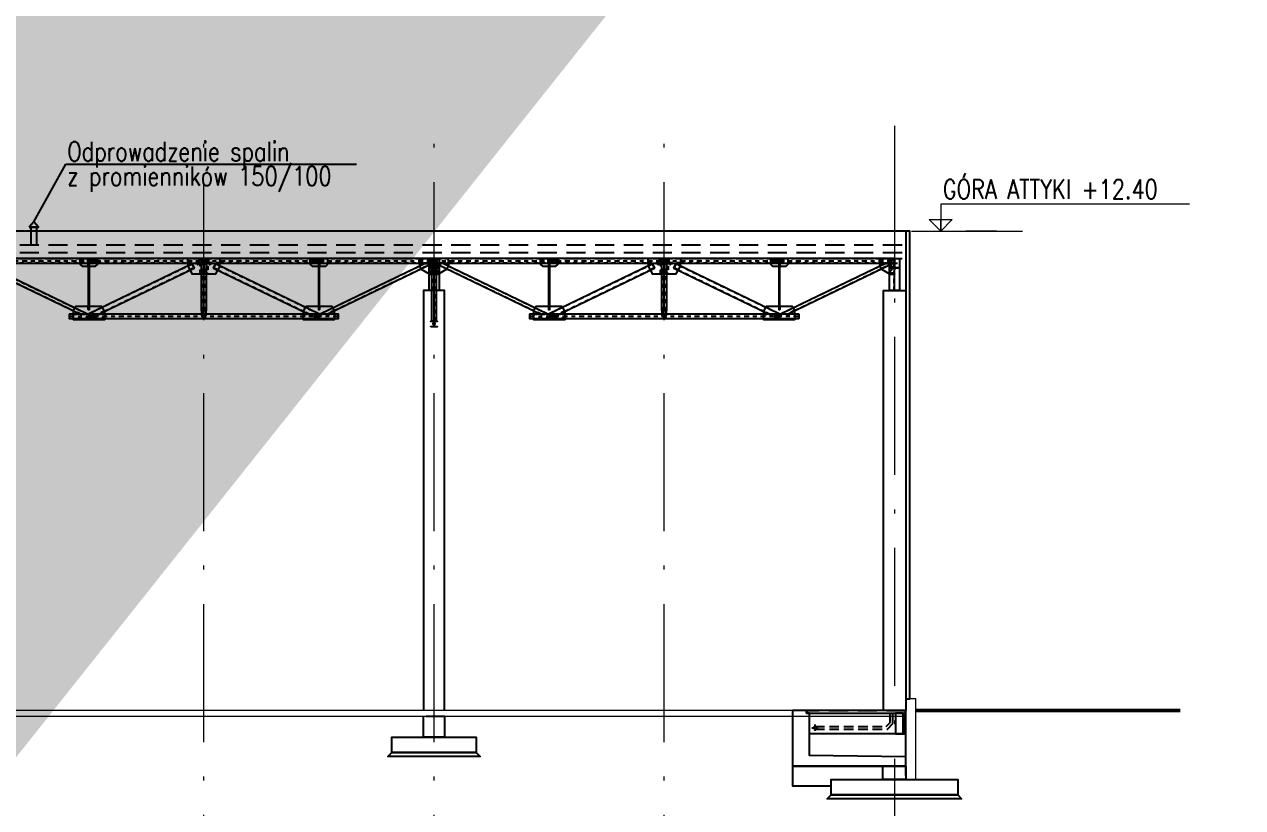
# Model space of a CAD drawing. Extents: x 6529560 to 6558080, y 5579316 to 5588131.
# Drawn here: x 6543807.69 to 6543839.44, y 5579519.78 to 5579540.21 of the extents above; entities that cross this region are included whole.
import ezdxf

# ---------------------------------------------------------------- set-up
doc = ezdxf.new("R2010")
doc.units = 0
doc.header["$MEASUREMENT"] = 0
for name, pattern in [('ACAD_ISO03W100', [30, 12, -18]), ('ACAD_ISO10W100', [18, 12, -3, 0, -3]), ('CENTER2', [1.125, 0.75, -0.125, 0.125, -0.125]), ('DASHDOT', [20, 13, -3.4, 0.2, -3.4]), ('DASHED', [0.75, 0.5, -0.25]), ('GR_SOLID', [0]), ('HIDDEN', [0.375, 0.25, -0.125])]:
    doc.linetypes.add(name, pattern=pattern)
doc.layers.get('0').update_dxf_attribs({"color": 2, "linetype": 'CONTINUOUS', "lineweight": 5})
for name, color, linetype in [('00StaKon-L', 7, 'CONTINUOUS'), ('11_Dowolne_wymiarowanie', 7, 'CONTINUOUS'), ('3_Części', 7, 'CONTINUOUS'), ('5_Śruby', 7, 'CONTINUOUS'), ('ACHSRASTER', 10, 'CONTINUOUS'), ('HW Podwaliny - elewacyjna', 2, 'CONTINUOUS'), ('Kon', 3, 'CONTINUOUS'), ('KONS_KW_010T', 2, 'CONTINUOUS'), ('KONS_KW_030D', 1, 'CONTINUOUS'), ('KONS_KW_100L', 1, 'DASHED'), ('KONS_KW_301L', 1, 'CONTINUOUS'), ('Os1', 6, 'CONTINUOUS'), ('P', 9, 'HIDDEN'), ('T', 9, 'CONTINUOUS'), ('Zb', 2, 'CONTINUOUS')]:
    doc.layers.add(name, color=color, linetype=linetype)
for name, color, linetype, lineweight in [('arch_osie', 181, 'CONTINUOUS', 5), ('BODENPLATTE_N6', 3, 'GR_SOLID', 18), ('BP__AKCESORIA', 9, 'CONTINUOUS', 18), ('BP__HATCH', 9, 'CONTINUOUS', 18), ('BP__OSIE-L', 1, 'CENTER2', 25), ('BP_CIENKO', 9, 'CONTINUOUS', 18), ('STRICHART_0_N4', 4, 'GR_SOLID', 50), ('W_BETON_N6', 94, 'GR_SOLID', 18)]:
    doc.layers.add(name, color=color, linetype=linetype, lineweight=lineweight)
doc.styles.add('ROMAN', font='romans.shx', dxfattribs={"width": 0.8})
doc.styles.add('ROMANS', font='romans.shx', dxfattribs={"width": 0.8})
doc.dimstyles.new('D-GB-50', dxfattribs={"dimscale": 50, "dimtxt": 2.5, "dimasz": 2.5, "dimexe": 1, "dimexo": 2, "dimtad": 1, "dimdec": 0, "dimtxsty": 'ROMANS', "dimblk": 'OBLIQUE', "dimcen": 2.5, "dimdle": 1, "dimclrd": 256, "dimclre": 256, "dimclrt": 2, "dimadec": 0, "dimazin": 0, "dimtfac": 1, "dimtdec": 0, "dimtix": 1, "dimtmove": 2, "dimatfit": 3, "dimfxl": 1, "dimarcsym": 0})

# ---------------------------------------------------------------- blocks, each defined once
blk = doc.blocks.new('HA260Z')
blk.add_lwpolyline([(130, 125), (130, 112.5), (27.75, 112.5, 0.41421356), (3.75, 88.5), (3.75, -88.5, 0.41421356), (27.75, -112.5), (130, -112.5), (130, -125), (-130, -125), (-130, -112.5), (-27.75, -112.5, 0.41421356), (-3.75, -88.5), (-3.75, 88.5, 0.41421356), (-27.75, 112.5), (-130, 112.5), (-130, 125)], format="xyb", close=True)
at = {"layer": 'Os1'}
for p, q in [((-78, 0), (78, 0)), ((0, 137.5), (0, -137.5))]:
    blk.add_line(p, q, dxfattribs=at)
blk = doc.blocks.new('Z$W@#4FDD744F')
at = {"layer": 'Kon'}
blk.add_lwpolyline([(130, 0), (-130, 0), (-130, 833), (130, 833)], close=True, dxfattribs=at)
at = {"layer": 'Os1'}
blk.add_line((0, 0), (0, 833), dxfattribs=at)
at = {"layer": 'P', "linetype": 'HIDDEN'}
for p, q in [((-4, 0), (-4, 833)), ((4, 0), (4, 833))]:
    blk.add_line(p, q, dxfattribs=at)
at = {"layer": 'Kon'}
blk.add_blockref('HA260Z', (0, 708), dxfattribs=at)
blk = doc.blocks.new('HA160Z')
blk.add_lwpolyline([(80, 76), (80, 67), (18, 67, 0.4142136), (3, 52), (3, -52, 0.4142136), (18, -67), (80, -67), (80, -76), (-80, -76), (-80, -67), (-18, -67, 0.4142136), (-3, -52), (-3, 52, 0.4142136), (-18, 67), (-80, 67), (-80, 76)], format="xyb", close=True)
at = {"layer": 'Os1'}
for p, q in [((-48, 0), (48, 0)), ((0, 83.6), (0, -83.6))]:
    blk.add_line(p, q, dxfattribs=at)
blk = doc.blocks.new('HA180Z')
blk.add_lwpolyline([(90, 85.5), (90, 76), (18, 76, 0.41421356), (3, 61), (3, -61, 0.41421356), (18, -76), (90, -76), (90, -85.5), (-90, -85.5), (-90, -76), (-18, -76, 0.41421356), (-3, -61), (-3, 61, 0.41421356), (-18, 76), (-90, 76), (-90, 85.5)], format="xyb", close=True)
at = {"layer": 'Os1'}
for p, q in [((-54, 0), (54, 0)), ((0, 94.05), (0, -94.05))]:
    blk.add_line(p, q, dxfattribs=at)
blk = doc.blocks.new('Z$W@#506631A6')
at = {"layer": 'Kon'}
blk.add_lwpolyline([(60, -1631), (-60, -1631), (-60, -171), (60, -171)], close=True, dxfattribs=at)
at = {"layer": 'Os1'}
blk.add_line((0, -1631), (0, -171), dxfattribs=at)
at = {"layer": 'P'}
for p, q in [((-55, -1631), (-55, -171)), ((55, -1631), (55, -171))]:
    blk.add_line(p, q, dxfattribs=at)
at = {"layer": 'Kon'}
blk.add_blockref('HA180Z', (0, -86), dxfattribs=at)
at = {"layer": 'Kon', "rotation": 180}
blk.add_blockref('HA160Z', (0, -1707), dxfattribs=at)
blk = doc.blocks.new('_OBLIQUE')
at = {"color": 0, "linetype": 'ByBlock', "lineweight": -2}
blk.add_line((-0.5, -0.5), (0.5, 0.5), dxfattribs=at)
blk = doc.blocks.new('A$C1B6C6638')
at = {"layer": '11_Dowolne_wymiarowanie', "color": 1, "linetype": 'Continuous'}
for p, q in [((-6071, 1565), (-6313, 1565)), ((-6057, 1565), (-6298, 1565))]:
    blk.add_line(p, q, dxfattribs=at)
at = {"layer": '3_Części', "color": 1, "linetype": 'DASHDOT', "ltscale": 10}
for p, q in [((-6721, 1505), (5315, 1505)), ((-4204, 60), (2816, 60))]:
    blk.add_line(p, q, dxfattribs=at)
at = {"layer": '3_Części', "color": 3, "linetype": 'Continuous'}
for p, q in [((-6694, 1568), (-6595, 1568)), ((-3719, 1565), (-6690, 1565)), ((-6690, 1445), (-3719, 1445)), ((-6669, 1566), (-6684, 1566)), ((-6684, 1564), (-6684, 1562)), ((-6595, 1562), (-6684, 1562)), ((-6669, 1565), (-6669, 1566)), ((-6663, 1445), (-3911, 120)), ((-6595, 1566), (-6595, 1565)), ((-3727, 120), (-6478, 1445)), ((-3672, 1565), (-3716, 1565)), ((-577, 1565), (-811, 1565)), ((-594, 1568), (-794, 1568)), ((-794, 1565), (-794, 1565)), ((-784, 1552), (-784, 1562)), ((-784, 1552), (-604, 1552)), ((-689, 1180), (-689, 1552)), ((-594, 1565), (-594, 1565)), ((-594, 1553), (-594, 1563)), ((-282, 1373), (-274, 1389)), ((-274, 1389), (-274, 1445)), ((2328, 1565), (2284, 1565)), ((2331, 1445), (5296, 1445)), ((5089, 1445), (2338, 120)), ((2522, 120), (5274, 1445)), ((5306, 1568), (5206, 1568)), ((5206, 1566), (5206, 1565)), ((5206, 1562), (5296, 1562)), ((5281, 1566), (5296, 1566)), ((5281, 1565), (5281, 1566)), ((5296, 1564), (5296, 1562)), ((-6664, 1170), (-6684, 1190)), ((5276, 1170), (5296, 1190)), ((-3351, 315), (-3679, 315)), ((-3342, 296), (-3351, 315)), ((1962, 315), (1953, 296)), ((2291, 315), (1962, 315))]:
    blk.add_line(p, q, dxfattribs=at)
at = {"layer": '3_Części', "color": 2, "linetype": 'HIDDEN', "ltscale": 0.1}
for p, q in [((-6684, 1567), (-6684, 1557)), ((-6684, 1565), (-6684, 1564)), ((-6684, 1564), (-6684, 1554)), ((-6684, 1560), (-6684, 1564)), ((-6684, 1560), (-6684, 1450)), ((-6684, 1450), (-6684, 1445)), ((-6684, 1445), (-6684, 1435)), ((-6669, 1568), (-6669, 1566)), ((-6669, 1565), (-6669, 1558)), ((-6669, 1564), (-6669, 1554)), ((-6669, 1556), (-6669, 1558)), ((-6669, 1435), (-6669, 1445)), ((-6663, 1445), (-6653, 1445)), ((-6653, 1445), (-6354, 1301)), ((-6487, 1445), (-6653, 1445)), ((-6455, 1434), (-6640, 1434)), ((-6595, 1565), (-6595, 1558)), ((-6595, 1435), (-6595, 1445)), ((-6539, 1435), (-6539, 1445)), ((-6487, 1445), (-6478, 1445)), ((-6410, 1435), (-6410, 1445)), ((-6356, 1297), (-6321, 1370)), ((-6355, 1297), (-6354, 1301)), ((-6322, 1365), (-6321, 1369)), ((-6313, 1565), (-6313, 1560)), ((-6313, 1450), (-6313, 1445)), ((-3920, 1565), (-3920, 1560)), ((-3920, 1450), (-3920, 1445)), ((-3919, 1565), (-3716, 1565)), ((-3919, 1445), (-3919, 1565)), ((-3716, 1445), (-3719, 1445)), ((-3679, 1365), (-3709, 1365)), ((-3709, 1364), (-3706, 1364)), ((-3682, 1364), (-3679, 1364)), ((-3672, 1565), (-3672, 1445)), ((-3669, 1565), (-3672, 1565)), ((-3672, 1565), (-3469, 1565)), ((-3669, 1445), (-3672, 1445)), ((-3669, 1445), (-3669, 1565)), ((-3468, 1450), (-3669, 1450)), ((-3532, 1501), (-3532, 1511)), ((-3469, 1565), (-3469, 1445)), ((-3469, 1501), (-3469, 1511)), ((-3468, 1560), (-3468, 1565)), ((-3468, 1445), (-3468, 1450)), ((-1115, 1565), (-1115, 1560)), ((-1115, 1450), (-1115, 1445)), ((-1108, 1372), (-1106, 1368)), ((-1055, 1265), (-1107, 1373)), ((-999, 1425), (-947, 1317)), ((-947, 1317), (-944, 1318)), ((-909, 1435), (-909, 1445)), ((-851, 1445), (-851, 1435)), ((-814, 1565), (-814, 1445)), ((-811, 1445), (-814, 1445)), ((-795, 1445), (-795, 1435)), ((-794, 1565), (-794, 1558)), ((-794, 1555), (-594, 1555)), ((-794, 1555), (-594, 1555)), ((-714, 1445), (-714, 1435)), ((-689, 1557), (-699, 1557)), ((-699, 1557), (-699, 1543)), ((-689, 1555), (-699, 1555)), ((-699, 1555), (-699, 1552)), ((-699, 1555), (-689, 1555)), ((-689, 1543), (-699, 1543)), ((-699, 1540), (-689, 1540)), ((-699, 1540), (-689, 1540)), ((-699, 1445), (-699, 1435)), ((-689, 1543), (-689, 1557)), ((-689, 1552), (-689, 1555)), ((-689, 1435), (-689, 1445)), ((-674, 1435), (-674, 1445)), ((-594, 1568), (-594, 1170)), ((-594, 1565), (-594, 1558)), ((-594, 1435), (-594, 1445)), ((-577, 1565), (-577, 1445)), ((-574, 1565), (-577, 1565)), ((-577, 1565), (-274, 1565)), ((-574, 1445), (-577, 1445)), ((-574, 1445), (-574, 1565)), ((-538, 1435), (-538, 1445)), ((-479, 1445), (-479, 1435)), ((-393, 1426), (-445, 1318)), ((-445, 1318), (-442, 1317)), ((-442, 1317), (-390, 1425)), ((-331, 1269), (-440, 1321)), ((-390, 1425), (-393, 1426)), ((-282, 1373), (-334, 1265)), ((-283, 1368), (-281, 1372)), ((-273, 1560), (-273, 1565)), ((-273, 1445), (-273, 1450)), ((2080, 1565), (2080, 1560)), ((2080, 1511), (2080, 1501)), ((2281, 1450), (2080, 1450)), ((2080, 1450), (2080, 1445)), ((2144, 1511), (2144, 1501)), ((2281, 1565), (2281, 1445)), ((2281, 1501), (2281, 1511)), ((2284, 1445), (2281, 1445)), ((2321, 1365), (2291, 1365)), ((2291, 1364), (2294, 1364)), ((2318, 1425), (2318, 1364)), ((2318, 1364), (2321, 1364)), ((2328, 1565), (2328, 1445)), ((2331, 1565), (2328, 1565)), ((2328, 1565), (2531, 1565)), ((2331, 1445), (2328, 1445)), ((2331, 1445), (2331, 1565)), ((2531, 1565), (2531, 1445)), ((2532, 1560), (2532, 1565)), ((2532, 1445), (2532, 1450)), ((4924, 1565), (4924, 1560)), ((4924, 1450), (4924, 1445)), ((4933, 1365), (4932, 1369)), ((4967, 1297), (4933, 1370)), ((5264, 1445), (4965, 1301)), ((4966, 1297), (4965, 1301)), ((5021, 1435), (5021, 1445)), ((5067, 1434), (5251, 1434)), ((5099, 1445), (5089, 1445)), ((5099, 1445), (5264, 1445)), ((5150, 1435), (5150, 1445)), ((5206, 1565), (5206, 1558)), ((5206, 1435), (5206, 1445)), ((5274, 1445), (5264, 1445)), ((5281, 1568), (5281, 1566)), ((5281, 1565), (5281, 1558)), ((5281, 1564), (5281, 1554)), ((5281, 1556), (5281, 1558)), ((5281, 1435), (5281, 1445)), ((5296, 1567), (5296, 1557)), ((5296, 1565), (5296, 1564)), ((5296, 1564), (5296, 1554)), ((5296, 1560), (5296, 1564)), ((5296, 1560), (5296, 1450)), ((5296, 1450), (5296, 1445)), ((5296, 1445), (5296, 1435)), ((-6664, 1170), (-6565, 1170)), ((-6655, 1186), (-6575, 1186)), ((-6655, 1170), (-6655, 1186)), ((-6575, 1170), (-6655, 1170)), ((-6575, 1170), (-6655, 1170)), ((-6575, 1170), (-6575, 1186)), ((-1058, 1269), (-1056, 1264)), ((-594, 1170), (-794, 1170)), ((-699, 1195), (-689, 1195)), ((-699, 1195), (-689, 1195)), ((-699, 1180), (-689, 1180)), ((-699, 1180), (-689, 1180)), ((-333, 1264), (-331, 1269)), ((5276, 1170), (5176, 1170)), ((5266, 1186), (5186, 1186)), ((5186, 1170), (5186, 1186)), ((5186, 1170), (5266, 1170)), ((5186, 1170), (5266, 1170)), ((5266, 1170), (5266, 1186)), ((-4100, 120), (-4100, 115)), ((-4100, 5), (-4100, 0)), ((-4099, 0), (-4099, 120)), ((-4091, 211), (-4092, 207)), ((-4091, 207), (-4056, 279)), ((-4057, 279), (-4059, 276)), ((-3902, 120), (-3911, 120)), ((-3736, 120), (-3902, 120)), ((-3736, 120), (-3727, 120)), ((-3706, 316), (-3709, 316)), ((-3709, 315), (-3679, 315)), ((-3679, 316), (-3682, 316)), ((-3649, 43), (-3649, 53)), ((-3554, 43), (-3554, 53)), ((-3342, 296), (-3290, 188)), ((-3339, 292), (-3341, 297)), ((-3289, 189), (-3291, 193)), ((-3279, 120), (-3279, 0)), ((-3278, 115), (-3278, 120)), ((-3278, 0), (-3278, 5)), ((-689, 120), (-699, 120)), ((-699, 110), (-689, 110)), ((-699, 10), (-689, 10)), ((1890, 120), (1890, 115)), ((1890, 5), (1890, 0)), ((1891, 0), (1891, 120)), ((1902, 193), (1900, 189)), ((1901, 188), (1953, 296)), ((2054, 120), (1902, 193)), ((1952, 297), (1950, 292)), ((2260, 53), (2260, 43)), ((2294, 316), (2291, 316)), ((2291, 315), (2321, 315)), ((2321, 316), (2318, 316)), ((2334, 43), (2334, 53)), ((2347, 120), (2338, 120)), ((2513, 120), (2347, 120)), ((2513, 120), (2522, 120)), ((2668, 279), (2703, 207)), ((2670, 276), (2669, 279)), ((2703, 207), (2702, 211)), ((2711, 120), (2711, 0)), ((2712, 115), (2712, 120)), ((2712, 0), (2712, 5)), ((-699, 0), (-689, 0))]:
    blk.add_line(p, q, dxfattribs=at)
for points in [[(-6694, 1568), (-6694, 1158), (-6595, 1158), (-6595, 1568)], [(-6314, 1445), (-6314, 1565), (-6684, 1565), (-6684, 1190)], [(-6595, 1556), (-6595, 1558), (-6669, 1558), (-6684, 1557), (-6684, 1556)], [(-6595, 1556), (-6669, 1556), (-6684, 1556)], [(-6595, 1554), (-6669, 1554), (-6684, 1554), (-6684, 1552)], [(-6684, 1445), (-6669, 1445), (-6595, 1445), (-6539, 1445), (-6410, 1445)], [(-6410, 1435), (-6539, 1435), (-6595, 1435), (-6669, 1435), (-6684, 1435)], [(-3716, 1445), (-3716, 1565), (-3719, 1565)], [(-3469, 1511), (-3532, 1511), (-3669, 1511), (-3669, 1501)], [(-3669, 1501), (-3532, 1501), (-3469, 1501)], [(-1114, 1445), (-1114, 1565), (-811, 1565)], [(-944, 1318), (-996, 1426), (-999, 1425)], [(-699, 1445), (-714, 1445), (-795, 1445), (-851, 1445), (-909, 1445)], [(-909, 1435), (-851, 1435), (-795, 1435), (-714, 1435), (-699, 1435)], [(-811, 1445), (-811, 1565), (-814, 1565)], [(-594, 1170), (-794, 1170), (-794, 1568)], [(-794, 1555), (-794, 1558), (-594, 1558), (-594, 1555)], [(-699, 1543), (-699, 1195), (-699, 1180)], [(-689, 1180), (-689, 1195), (-689, 1543)], [(-479, 1445), (-538, 1445), (-594, 1445), (-674, 1445), (-689, 1445)], [(-689, 1435), (-674, 1435), (-594, 1435), (-538, 1435), (-479, 1435)], [(2281, 1511), (2144, 1511), (2080, 1511)], [(2080, 1501), (2144, 1501), (2281, 1501)], [(2081, 1445), (2081, 1565), (2284, 1565)], [(2284, 1445), (2284, 1565), (2281, 1565)], [(4925, 1445), (4925, 1565), (5296, 1565), (5296, 1190)], [(5296, 1445), (5281, 1445), (5206, 1445), (5150, 1445), (5021, 1445)], [(5021, 1435), (5150, 1435), (5206, 1435), (5281, 1435), (5296, 1435)], [(5306, 1568), (5306, 1158), (5206, 1158), (5206, 1568)], [(5206, 1556), (5206, 1558), (5281, 1558), (5296, 1557), (5296, 1556)], [(5206, 1556), (5281, 1556), (5296, 1556)], [(5206, 1554), (5281, 1554), (5296, 1554), (5296, 1552)], [(-594, 1170), (-794, 1170), (-794, 1180), (-594, 1180), (-594, 1170)], [(-3723, 53), (-3723, 43), (-3649, 43), (-3554, 43)], [(-3554, 53), (-3649, 53), (-3723, 53)], [(-699, 120), (-699, 110), (-699, 10), (-699, 0)], [(-689, 0), (-689, 10), (-689, 110), (-689, 120)], [(2334, 53), (2260, 53), (2165, 53), (2165, 43)], [(2165, 43), (2260, 43), (2334, 43)]]:
    blk.add_lwpolyline(points, dxfattribs=at)
at = {"layer": '3_Części', "color": 3, "linetype": 'Continuous'}
for points in [[(-6694, 1562), (-6694, 1568), (-6684, 1568), (-6684, 1565)], [(-6684, 1158), (-6694, 1158), (-6694, 1562), (-6684, 1562), (-6684, 1158)], [(-6684, 1567), (-6669, 1568), (-6595, 1568), (-6595, 1566), (-6669, 1566)], [(-6684, 1564), (-6669, 1564), (-6595, 1564), (-6595, 1562), (-6595, 1552), (-6684, 1552)], [(-6356, 1297), (-6358, 1293), (-6565, 1170)], [(-6314, 1445), (-6314, 1385), (-6321, 1370)], [(-3919, 1445), (-3919, 1415), (-3869, 1365), (-3709, 1365)], [(-3679, 1425), (-3709, 1425), (-3709, 235), (-3679, 235), (-3679, 1425)], [(-999, 1425), (-3708, 120), (-3432, 120), (-947, 1317), (-999, 1425)], [(-3679, 1365), (-3519, 1365), (-3469, 1415), (-3469, 1445)], [(-3669, 1445), (-3669, 1565), (-3672, 1565), (-3672, 1445), (-3669, 1445)], [(-3669, 1445), (-814, 1445), (-814, 1565), (-3669, 1565), (-3669, 1445)], [(-1114, 1445), (-1114, 1389), (-1107, 1373)], [(-999, 1425), (-947, 1317), (-944, 1318), (-996, 1426), (-999, 1425)], [(-814, 1445), (-811, 1445), (-811, 1565), (-814, 1565), (-814, 1445)], [(-594, 1565), (-594, 1568), (-794, 1568), (-794, 1565), (-594, 1565)], [(-784, 1562), (-604, 1562), (-594, 1563), (-594, 1565), (-794, 1565), (-794, 1563), (-784, 1562)], [(-794, 1563), (-794, 1553), (-784, 1552)], [(-689, 1552), (-699, 1552), (-699, 1180)], [(-604, 1562), (-604, 1552), (-594, 1553)], [(-574, 1445), (-574, 1565), (-577, 1565), (-577, 1445), (-574, 1445)], [(-574, 1445), (2281, 1445), (2281, 1565), (-574, 1565), (-574, 1445)], [(-390, 1425), (-393, 1426), (-445, 1318), (-442, 1317), (-390, 1425)], [(-442, 1317), (2043, 120), (2319, 120), (-390, 1425), (-442, 1317)], [(2081, 1445), (2081, 1415), (2131, 1365), (2291, 1365)], [(2281, 1445), (2284, 1445), (2284, 1565), (2281, 1565), (2281, 1445)], [(2291, 1425), (2291, 235), (2321, 235), (2321, 1425), (2291, 1425)], [(2321, 1365), (2481, 1365), (2531, 1415), (2531, 1445)], [(2331, 1445), (2331, 1565), (2328, 1565), (2328, 1445), (2331, 1445)], [(5296, 1564), (5296, 1565), (2331, 1565), (2331, 1445)], [(4925, 1445), (4925, 1385), (4933, 1370)], [(4967, 1297), (4969, 1293), (5176, 1170)], [(5296, 1567), (5281, 1568), (5206, 1568), (5206, 1566), (5281, 1566)], [(5296, 1564), (5281, 1564), (5206, 1564), (5206, 1562), (5206, 1552), (5296, 1552)], [(5306, 1562), (5306, 1568), (5296, 1568), (5296, 1565)], [(5296, 1158), (5306, 1158), (5306, 1562), (5296, 1562), (5296, 1158)], [(-6555, 1170), (-6555, 1158), (-6684, 1158), (-6684, 1170), (-6555, 1170)], [(-6655, 1170), (-6655, 1186), (-6575, 1186), (-6575, 1170)], [(-1055, 1265), (-1009, 1170), (-794, 1170)], [(-594, 1170), (-594, 1180), (-794, 1180), (-794, 1170), (-594, 1170)], [(-594, 1170), (-380, 1170), (-334, 1265)], [(5166, 1170), (5166, 1158), (5296, 1158), (5296, 1170), (5166, 1170)], [(5266, 1170), (5266, 1186), (5186, 1186), (5186, 1170)], [(-4202, 120), (-4202, 0), (-4199, 0), (-4199, 120), (-4202, 120)], [(-4199, 0), (2811, 0), (2811, 120), (-4199, 120), (-4199, 0)], [(-4091, 207), (-4099, 190), (-4099, 120)], [(-4099, 0), (-4099, -20), (-3279, -20), (-3279, 0)], [(-3709, 315), (-4039, 315), (-4056, 279)], [(-3279, 120), (-3279, 167), (-3290, 188)], [(1901, 188), (1891, 167), (1891, 120)], [(1891, 0), (1891, -20), (2711, -20), (2711, 0)], [(2668, 279), (2650, 315), (2321, 315)], [(2711, 120), (2711, 190), (2703, 207)], [(2811, 120), (2811, 0), (2814, 0), (2814, 120), (2811, 120)]]:
    blk.add_lwpolyline(points, dxfattribs=at)
at = {"layer": '5_Śruby', "color": 2, "linetype": 'Continuous'}
for p, q in [((-6715, 1517), (-6707, 1508)), ((-6715, 1508), (-6645, 1508)), ((-6715, 1498), (-6707, 1508)), ((-6715, 1327), (-6707, 1318)), ((-6715, 1318), (-6645, 1318)), ((-6715, 1308), (-6707, 1318)), ((-6645, 1517), (-6653, 1508)), ((-6645, 1498), (-6653, 1508)), ((-6645, 1327), (-6653, 1318)), ((-6645, 1308), (-6653, 1318)), ((5257, 1517), (5265, 1508)), ((5327, 1508), (5257, 1508)), ((5257, 1498), (5265, 1508)), ((5257, 1327), (5265, 1318)), ((5327, 1318), (5257, 1318)), ((5257, 1308), (5265, 1318)), ((5327, 1517), (5319, 1508)), ((5327, 1498), (5319, 1508)), ((5327, 1327), (5319, 1318)), ((5327, 1308), (5319, 1318)), ((-6615, 1186), (-6615, 1190)), ((-6615, 1186), (-6615, 1190)), ((-6615, 1186), (-6615, 1170)), ((-6615, 1186), (-6615, 1170)), ((-6615, 1170), (-6615, 1174)), ((-6615, 1170), (-6615, 1166)), ((-6615, 1170), (-6615, 1158)), ((-6615, 1170), (-6615, 1166)), ((-6615, 1158), (-6615, 1154)), ((5226, 1186), (5226, 1190)), ((5226, 1186), (5226, 1190)), ((5226, 1186), (5226, 1170)), ((5226, 1186), (5226, 1170)), ((5226, 1170), (5226, 1174)), ((5226, 1170), (5226, 1166)), ((5226, 1170), (5226, 1158)), ((5226, 1170), (5226, 1166)), ((5226, 1158), (5226, 1154))]:
    blk.add_line(p, q, dxfattribs=at)
at = {"layer": '5_Śruby', "color": 1, "linetype": 'HIDDEN', "ltscale": 0.025}
for p, q in [((-6548, 1468), (-6538, 1460)), ((-6548, 1398), (-6538, 1406)), ((-6538, 1468), (-6538, 1398)), ((-6528, 1468), (-6538, 1460)), ((-6528, 1398), (-6538, 1406)), ((-3542, 1530), (-3535, 1524)), ((-3542, 1468), (-3535, 1474)), ((-3535, 1530), (-3535, 1468)), ((-3527, 1530), (-3535, 1524)), ((-3527, 1468), (-3535, 1474)), ((-3518, 1530), (-3511, 1524)), ((-3518, 1467), (-3511, 1473)), ((-3511, 1530), (-3511, 1467)), ((-3504, 1530), (-3511, 1524)), ((-3504, 1467), (-3511, 1473)), ((-861, 1468), (-851, 1460)), ((-861, 1398), (-851, 1406)), ((-851, 1468), (-851, 1398)), ((-842, 1468), (-851, 1460)), ((-842, 1398), (-851, 1406)), ((-547, 1468), (-537, 1460)), ((-547, 1398), (-537, 1406)), ((-537, 1468), (-537, 1398)), ((-528, 1468), (-537, 1460)), ((-528, 1398), (-537, 1406)), ((2115, 1530), (2122, 1524)), ((2115, 1467), (2122, 1473)), ((2122, 1530), (2122, 1467)), ((2129, 1530), (2122, 1524)), ((2129, 1467), (2122, 1473)), ((2139, 1530), (2146, 1524)), ((2139, 1468), (2146, 1474)), ((2146, 1530), (2146, 1468)), ((2153, 1530), (2146, 1524)), ((2153, 1468), (2146, 1474)), ((5140, 1468), (5149, 1460)), ((5140, 1398), (5149, 1406)), ((5149, 1468), (5149, 1398)), ((5159, 1468), (5149, 1460)), ((5159, 1398), (5149, 1406)), ((-3642, 70), (-3634, 64)), ((-3642, 8), (-3634, 14)), ((-3634, 70), (-3634, 8)), ((-3627, 70), (-3634, 64)), ((-3627, 8), (-3634, 14)), ((-3607, 70), (-3600, 64)), ((-3607, 8), (-3600, 14)), ((-3600, 70), (-3600, 8)), ((-3593, 70), (-3600, 64)), ((-3593, 8), (-3600, 14)), ((-707, 75), (-701, 68)), ((-707, 68), (-644, 68)), ((-707, 61), (-701, 68)), ((-707, 35), (-701, 28)), ((-707, 28), (-644, 28)), ((-707, 21), (-701, 28)), ((-644, 75), (-650, 68)), ((-644, 61), (-650, 68)), ((-644, 35), (-650, 28)), ((-644, 21), (-650, 28)), ((2204, 70), (2211, 64)), ((2204, 8), (2211, 14)), ((2211, 70), (2211, 8)), ((2218, 70), (2211, 64)), ((2218, 8), (2211, 14)), ((2238, 70), (2246, 64)), ((2238, 8), (2246, 14)), ((2246, 70), (2246, 8)), ((2253, 70), (2246, 64)), ((2253, 8), (2246, 14))]:
    blk.add_line(p, q, dxfattribs=at)
at = {"layer": '5_Śruby', "color": 5, "linetype": 'HIDDEN', "ltscale": 0.025}
for centre in [(-6620, 1508), (-6620, 1368), (-6620, 1268), (-769, 1508), (-769, 1368), (-769, 1268), (-619, 1508), (-619, 1368), (-619, 1268), (5231, 1508), (5231, 1368), (5231, 1268)]:
    blk.add_circle(centre, 9, dxfattribs=at)
at = {"layer": 'KONS_KW_301L', "linetype": 'ACAD_ISO03W100'}
for p, q in [((-6690, 1450), (-3719, 1450)), ((-6313, 1560), (-6684, 1560)), ((-6653, 1445), (-4091, 211)), ((-3736, 120), (-6322, 1365)), ((-3920, 1560), (-6314, 1560)), ((-3920, 1560), (-3719, 1560)), ((-3719, 1445), (-3719, 1565)), ((-3719, 1565), (-3719, 1445)), ((-3706, 1364), (-3706, 1425)), ((-3706, 1364), (-3706, 316)), ((-997, 1420), (-3697, 120)), ((-3682, 235), (-3682, 1425)), ((-814, 1560), (-3669, 1560)), ((-3468, 1450), (-1115, 1450)), ((-814, 1450), (-1115, 1450)), ((-949, 1321), (-1058, 1269)), ((2281, 1560), (-574, 1560)), ((-273, 1450), (-574, 1450)), ((2308, 120), (-392, 1420)), ((-274, 1565), (-274, 1445)), ((-273, 1450), (2080, 1450)), ((2294, 1425), (2294, 235)), ((2318, 316), (2318, 1364)), ((2331, 1560), (2532, 1560)), ((2331, 1450), (5296, 1450)), ((5099, 1445), (2347, 120)), ((4924, 1560), (2532, 1560)), ((2702, 211), (4965, 1301)), ((4924, 1560), (5296, 1560)), ((-3291, 193), (-1058, 1269)), ((-331, 1269), (1902, 193)), ((-4100, 115), (-4199, 115)), ((-4199, 5), (-4100, 5)), ((-4100, 115), (-3278, 115)), ((-3278, 5), (-4100, 5)), ((-3902, 120), (-4091, 211)), ((-3706, 235), (-3706, 316)), ((-3291, 193), (-3443, 120)), ((1890, 115), (-3278, 115)), ((-3278, 5), (2811, 5)), ((1890, 115), (2712, 115)), ((2318, 316), (2318, 235)), ((2702, 211), (2513, 120)), ((2811, 115), (2712, 115))]:
    blk.add_line(p, q, dxfattribs=at)
blk.add_lwpolyline([(-3719, 1445), (-3716, 1445), (-3716, 1565), (-3719, 1565), (-3719, 1445)], dxfattribs=at)
blk = doc.blocks.new('A$C4F0D0C8D')
at = {"layer": 'Kon'}
for points in [[(-60, -120), (60, -120), (60, 0), (-60, 0)], [(60, -1363), (-60, -1363), (-60, -120), (60, -120)], [(-55, -115), (55, -115), (55, -5), (-55, -5)], [(-60, -1483), (60, -1483), (60, -1363), (-60, -1363)], [(-55, -1478), (55, -1478), (55, -1368), (-55, -1368)]]:
    blk.add_lwpolyline(points, close=True, dxfattribs=at)
at = {"layer": 'Os1'}
blk.add_line((0, -1363), (0, -120), dxfattribs=at)
at = {"layer": 'P'}
for p, q in [((-55, -1363), (-55, -120)), ((55, -1363), (55, -120))]:
    blk.add_line(p, q, dxfattribs=at)

msp = doc.modelspace()

# ---------------------------------------------------------------- hatches: boundary and pattern name
at = {"layer": 'BP__HATCH', "linetype": 'Continuous', "lineweight": 25}
h = msp.add_hatch(dxfattribs=at)
h.set_pattern_fill('ANSI31', color=256, scale=0.002, style=0)
h.set_pattern_definition([(45, (6543767.8436917, 5579565.022621), (-0.00449012806, 0.00449012806), [])])
h.paths.add_polyline_path([(6543828.0752, 5579522.3179), (6543828.0777, 5579522.3179, -0.4142136), (6543828.0822, 5579522.3134), (6543828.0822, 5579522.2639, 0.4142136), (6543828.0912, 5579522.2549), (6543828.1407, 5579522.2549, -0.4142136), (6543828.1452, 5579522.2504), (6543828.1452, 5579522.2479), (6543828.0752, 5579522.2479)])

# ---------------------------------------------------------------- linework, layer by layer
at = {"color": 1}
for p, q in [((6543830.8102, 5579534.8178, 0.0224), (6543833.7072, 5579534.8178, 0.0224)), ((6543830.8102, 5579534.8178, 0.0224), (6543833.7072, 5579534.8178, 0.0224)), ((6543833.0235, 5579534.8178, 0.0224), (6543832.2235, 5579534.8178, 0.0224))]:
    msp.add_line(p, q, dxfattribs=at)
at = {"color": 1, "extrusion": (0, 0, -1)}
msp.add_lwpolyline([(-6543838.061, 5579535.5178), (-6543831.5723, 5579535.5178), (-6543831.5723, 5579534.8178)], dxfattribs=at)
at = {"color": 1}
for points in [[(6543831.5723, 5579535.1178), (6543831.5723, 5579534.8178), (6543831.2723, 5579535.1178), (6543831.5723, 5579535.1178)], [(6543831.5723, 5579535.1178), (6543831.8723, 5579535.1178), (6543831.5723, 5579534.8178), (6543831.5723, 5579535.1178)]]:
    msp.add_lwpolyline(points, dxfattribs=at)
at = {"layer": '00StaKon-L', "color": 9, "linetype": 'HIDDEN', "lineweight": 25, "ltscale": 2}
for p, q in [((6543830.6582, 5579522.3108, 0.0224), (6543828.0752, 5579522.3108, 0.0224)), ((6543830.6582, 5579521.7078, 0.0224), (6543830.6582, 5579522.3178, 0.0224))]:
    msp.add_line(p, q, dxfattribs=at)
at = {"layer": '00StaKon-L', "lineweight": 25, "elevation": 0.0224}
msp.add_lwpolyline([(6543828.0752, 5579522.2478), (6543828.0752, 5579522.3178), (6543828.0777, 5579522.3178, -0.4142136), (6543828.0822, 5579522.3133), (6543828.0822, 5579522.2638, 0.4142136), (6543828.0912, 5579522.2548), (6543828.1407, 5579522.2548, -0.4142136), (6543828.1452, 5579522.2503), (6543828.1452, 5579522.2478), (6543828.0752, 5579522.2478)], format="xyb", dxfattribs=at)
at = {"layer": '00StaKon-L', "color": 7, "lineweight": 25, "ltscale": 2, "elevation": 0.0224}
for points in [[(6543830.6582, 5579522.3178), (6543828.0752, 5579522.3178), (6543828.0752, 5579522.2478), (6543830.6582, 5579522.2478), (6543830.6582, 5579522.3178)], [(6543830.5952, 5579522.2478), (6543830.5952, 5579521.7078), (6543830.6652, 5579521.7078)], [(6543830.6652, 5579521.7078), (6543830.6652, 5579522.3178), (6543830.6582, 5579522.3178)]]:
    msp.add_lwpolyline(points, dxfattribs=at)
at = {"layer": '00StaKon-L', "color": 7, "lineweight": 25, "elevation": 0.0224}
msp.add_lwpolyline([(6543830.5952, 5579521.7078), (6543830.5952, 5579522.2478), (6543830.3952, 5579522.2478), (6543830.3952, 5579521.7078)], close=True, dxfattribs=at)
at = {"layer": 'arch_osie', "linetype": 'ACAD_ISO10W100', "ltscale": 0.3, "extrusion": (-4.94832e-09, -8.0265e-10, 1), "elevation": 0.0224}
for points in [[(6543812.3652, 5579515.9935), (6543812.3652, 5579537.5572)], [(6543824.3652, 5579515.9935), (6543824.3652, 5579537.5572)]]:
    msp.add_lwpolyline(points, dxfattribs=at)
at = {"layer": 'arch_osie', "linetype": 'ACAD_ISO10W100', "ltscale": 0.3, "extrusion": (4.94832e-09, -8.0265e-10, 1), "elevation": 0.0224}
msp.add_lwpolyline([(6543818.3652, 5579515.9935), (6543818.3652, 5579537.5572)], dxfattribs=at)
at = {"layer": 'arch_osie', "linetype": 'ACAD_ISO10W100', "ltscale": 0.3, "elevation": 0.0224}
msp.add_lwpolyline([(6543830.3652, 5579537.5572), (6543830.3652, 5579515.9935)], dxfattribs=at)
at = {"layer": 'BODENPLATTE_N6'}
for points in [[(6543830.6652, 5579522.3178), (6543722.0597, 5579522.3178)], [(6543734.5638, 5579522.1678), (6543830.6652, 5579522.1678)]]:
    msp.add_lwpolyline(points, dxfattribs=at)
at = {"layer": 'BODENPLATTE_N6', "elevation": 0.0224}
msp.add_lwpolyline([(6543830.6652, 5579522.3178), (6543830.6652, 5579522.1678)], dxfattribs=at)
at = {"layer": 'BP__AKCESORIA', "linetype": 'HIDDEN', "lineweight": 25, "elevation": 0.0224}
for points in [[(6543828.2952, 5579521.9029), (6543830.1552, 5579521.9029), (6543830.2552, 5579522.0029), (6543830.2552, 5579522.3178)], [(6543828.2952, 5579521.8329), (6543830.1842, 5579521.8329), (6543830.3252, 5579521.9739), (6543830.3252, 5579522.3178)]]:
    msp.add_lwpolyline(points, dxfattribs=at)
at = {"layer": 'BP__AKCESORIA', "linetype": 'Continuous', "lineweight": 25}
msp.add_circle((6543828.2952, 5579521.8679, 0.0224), 0.035, dxfattribs=at)
at = {"layer": 'BP__OSIE-L', "color": 1, "lineweight": 25, "ltscale": 0.5}
for p, q in [((6543828.2102, 5579521.8679, 0.0224), (6543828.3802, 5579521.8679, 0.0224)), ((6543828.2952, 5579521.9529, 0.0224), (6543828.2952, 5579521.7829, 0.0224))]:
    msp.add_line(p, q, dxfattribs=at)
at = {"layer": 'BP_CIENKO', "color": 9, "linetype": 'Continuous', "lineweight": 25, "elevation": 0.0224}
msp.add_lwpolyline([(6543830.6652, 5579520.6186), (6543830.6652, 5579520.8667), (6543827.7102, 5579520.8678), (6543827.7102, 5579520.3488), (6543828.7152, 5579520.3488)], dxfattribs=at)
at = {"layer": 'HW Podwaliny - elewacyjna', "lineweight": 25}
msp.add_line((6543830.6652, 5579521.7079, 0.0224), (6543828.1452, 5579521.7079, 0.0224), dxfattribs=at)
at = {"layer": 'HW Podwaliny - elewacyjna', "lineweight": 25, "elevation": 0.0224}
msp.add_lwpolyline([(6543830.4584, 5579520.8678), (6543830.4584, 5579520.8667), (6543830.6652, 5579520.8667), (6543830.6652, 5579522.3179), (6543827.7102, 5579522.3179), (6543827.7102, 5579520.8678)], close=True, dxfattribs=at)
msp.add_lwpolyline([(6543828.0752, 5579522.3179), (6543828.0752, 5579522.2479), (6543828.1452, 5579522.2479), (6543828.1452, 5579521.1518), (6543830.6652, 5579521.1206)], dxfattribs=at)
at = {"layer": 'KONS_KW_100L'}
for p, q in [((6543722.0651, 5579534.4616, -0.2401), (6543830.6653, 5579534.4616, 1.0888)), ((6543722.0651, 5579534.2619, -0.24), (6543830.6653, 5579534.2619, 1.0889)), ((6543722.0652, 5579534.1017, -0.2394), (6543830.6653, 5579534.1017, 1.0895))]:
    msp.add_line(p, q, dxfattribs=at)
at = {"layer": 'KONS_KW_301L'}
msp.add_line((6543830.6653, 5579534.8178, 0.0224), (6543722.0651, 5579534.8178, 0.0224), dxfattribs=at)
for points, elevation in [([(6543807.8078, 5579534.9195), (6543808.0578, 5579534.9195), (6543807.9328, 5579535.0595)], -14.4258), ([(6543807.8586, 5579534.4616), (6543808.0086, 5579534.4616), (6543808.0078, 5579534.9195), (6543807.8578, 5579534.9195)], -14.4258), ([(6543830.6653, 5579522.6178), (6543830.7653, 5579522.6178), (6543830.7653, 5579534.8178), (6543830.6653, 5579534.8178)], 0.0224)]:
    msp.add_lwpolyline(points, close=True, dxfattribs=dict(at, elevation=elevation))
at = {"layer": 'STRICHART_0_N4'}
msp.add_line((6543830.9253, 5579522.3178, 0.0224), (6543837.8126, 5579522.3178, 0.0224), dxfattribs=at)
at = {"layer": 'T'}
for points, elevation in [([(6543819.4652, 5579521.2178), (6543819.5652, 5579521.1178), (6543817.1652, 5579521.1178), (6543817.2652, 5579521.2178), (6543819.4652, 5579521.2178)], 0.0592), ([(6543832.0152, 5579520.1178), (6543832.1152, 5579520.0178), (6543828.6152, 5579520.0178), (6543828.7152, 5579520.1178), (6543832.0152, 5579520.1178)], -6.5181)]:
    msp.add_lwpolyline(points, dxfattribs=dict(at, elevation=elevation))
at = {"layer": 'W_BETON_N6', "elevation": 0.0224}
msp.add_lwpolyline([(6543830.6653, 5579520.5178), (6543830.9253, 5579520.5178), (6543830.9253, 5579522.6178), (6543830.6653, 5579522.6178)], close=True, dxfattribs=at)
at = {"layer": 'Zb'}
for points in [[(6543818.6395, 5579522.3178), (6543818.6395, 5579533.2678), (6543818.0895, 5579533.2678), (6543818.0895, 5579522.3178)], [(6543830.0853, 5579522.3178), (6543830.0853, 5579533.2678), (6543830.6652, 5579533.2678), (6543830.6652, 5579522.3178)]]:
    msp.add_lwpolyline(points, dxfattribs=at)
at = {"layer": 'Zb', "extrusion": (0, 0, -1)}
for points in [[(-6543818.1645, 5579522.1678), (-6543818.6395, 5579522.1678), (-6543818.6395, 5579521.6178), (-6543818.0895, 5579521.6178), (-6543818.0895, 5579522.1678)], [(-6543830.0651, 5579520.8678), (-6543830.6644, 5579520.8678), (-6543830.6644, 5579520.5178), (-6543830.0651, 5579520.5178), (-6543830.0651, 5579520.8678)]]:
    msp.add_lwpolyline(points, dxfattribs=at)
at = {"layer": 'Zb'}
for points, elevation in [([(6543819.4652, 5579521.2178), (6543817.2652, 5579521.2178), (6543817.2652, 5579521.6178), (6543819.4652, 5579521.6178)], 0.0592), ([(6543832.0152, 5579520.1178), (6543828.7152, 5579520.1178), (6543828.7152, 5579520.5178), (6543832.0152, 5579520.5178)], -6.5181)]:
    msp.add_lwpolyline(points, close=True, dxfattribs=dict(at, elevation=elevation))

# ---------------------------------------------------------------- block references
at = {"layer": 'ACHSRASTER', "xscale": 0.0010000000006282, "yscale": 0.0010000000006282, "zscale": 0.0010000000006282}
for name, p in [('A$C1B6C6638', (6543813.0596, 5579532.5341, 0.0592)), ('A$C4F0D0C8D', (6543812.3652, 5579534.1017, 0.0592)), ('A$C1B6C6638', (6543825.0596, 5579532.5341, 0.0592)), ('A$C4F0D0C8D', (6543824.3652, 5579534.1017, 0.0592))]:
    msp.add_blockref(name, p, dxfattribs=at)
at = {"layer": 'KONS_KW_030D', "xscale": 0.0010000000006282, "yscale": 0.0010000000006282, "zscale": 0.0010000000006282}
for name, p in [('Z$W@#4FDD744F', (6543818.3656, 5579533.2682, -0.0055)), ('Z$W@#506631A6', (6543818.3652, 5579534.1017, -0.0055)), ('Z$W@#4FDD744F', (6543830.3656, 5579533.2682, 0.0224))]:
    msp.add_blockref(name, p, dxfattribs=at)

# ---------------------------------------------------------------- texts
at = {"layer": 'KONS_KW_010T', "style": 'ROMAN', "width": 0.8}
for s, p in [('Odprowadzenie spalin', (6543808.803, 5579536.6424, -14.4258)), ('z promienników 150/100', (6543808.803, 5579536.0022, -14.4258)), ('GÓRA ATTYKI +12.40', (6543831.627, 5579535.6579, 0.0224))]:
    msp.add_text(s, height=0.5, dxfattribs=at).set_placement(p)

# ---------------------------------------------------------------- leaders
at = {"color": 1}
for points in [[(6543807.9328, 5579535.0595, -14.4258), (6543808.7702, 5579536.5599, -14.4258), (6543816.3451, 5579536.5599, -14.4258)], [(6543788.8584, 5579497.6965, -27.825), (6543789.6957, 5579499.1969, -27.825), (6543797.2706, 5579499.1969, -27.825)]]:
    msp.add_leader(points, dimstyle='D-GB-50', override={"dimclrd": 0}, dxfattribs=at)

doc.saveas('drawing.dxf')
